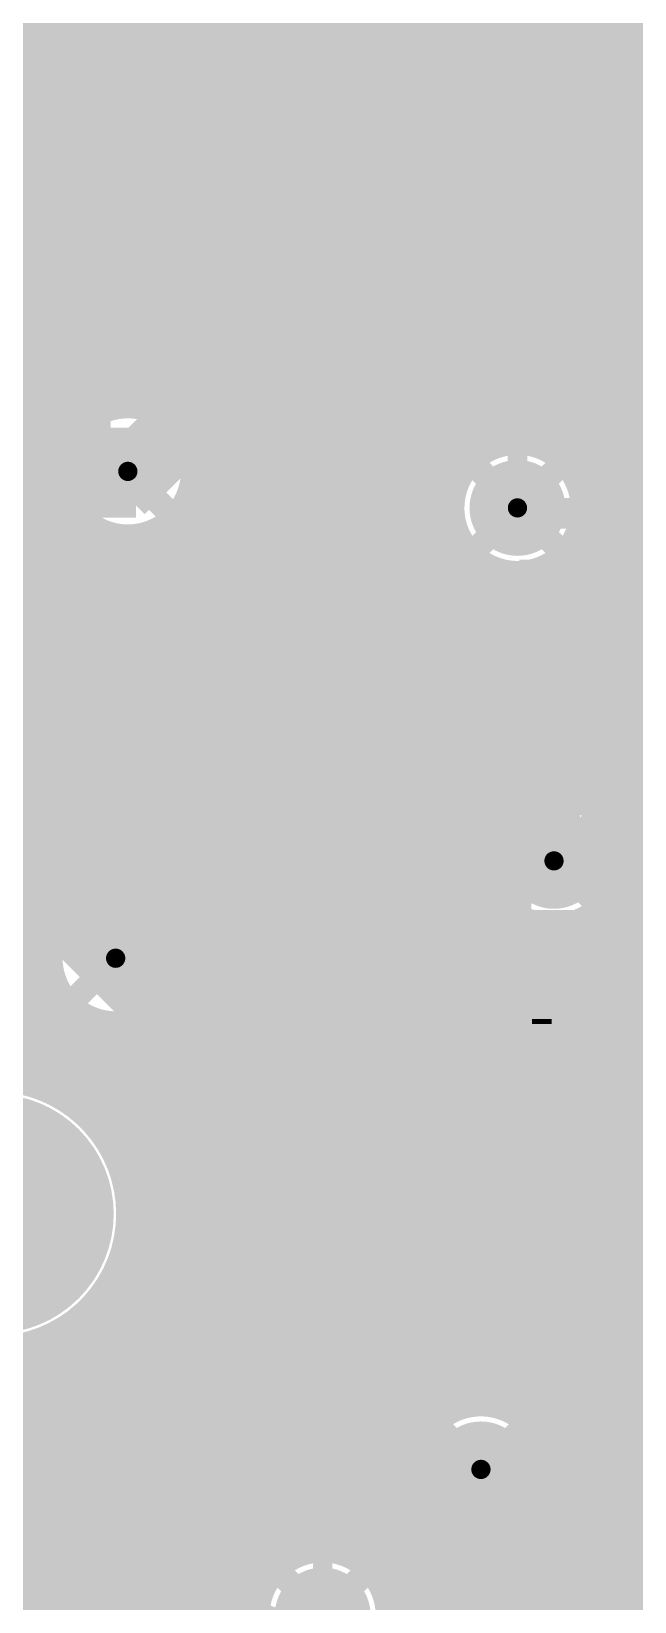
# Model space of a CAD drawing. Extents: x -118 to 4, y -52 to 56.
# Drawn here: x -30.72 to -24.43, y 20.08 to 36.47 of the extents above; entities that cross this region are included whole.
import ezdxf

# ---------------------------------------------------------------- set-up
doc = ezdxf.new("R2010")
doc.units = 0
doc.header["$MEASUREMENT"] = 0
doc.layers.get('0').update_dxf_attribs({"linetype": 'CONTINUOUS'})
for name, color, linetype in [('22-302-0_BOT', 7, 'CONTINUOUS'), ('22-302-0_DRD', 7, 'CONTINUOUS'), ('22-302-0_DRL', 2, 'CONTINUOUS'), ('22-302-0_GND', 1, 'CONTINUOUS'), ('22-302-0_IN1', 3, 'CONTINUOUS'), ('22-302-0_SMB', 5, 'CONTINUOUS'), ('22-302-0_SMT', 10, 'CONTINUOUS'), ('22-302-0_SPB', 14, 'CONTINUOUS'), ('22-302-0_SPT', 9, 'CONTINUOUS'), ('22-302-0_SSB', 12, 'CONTINUOUS'), ('22-302-0_SST', 11, 'CONTINUOUS'), ('22-302-0_TOP', 13, 'CONTINUOUS'), ('THRUHOLE_TAP', 7, 'CONTINUOUS')]:
    doc.layers.add(name, color=color, linetype=linetype)

# ---------------------------------------------------------------- blocks, each defined once
blk = doc.blocks.new('RECTANGLE_4')
blk.add_solid([(0.4064, 0.4826), (0.4064, -0.4826), (-0.4064, 0.4826), (-0.4064, -0.4826)])
blk = doc.blocks.new('ROUND_17')
at = {"const_width": 1.09982}
blk.add_lwpolyline([(-0.54991, 0, 1), (0.54991, 0, 1)], format="xyb", close=True, dxfattribs=at)
blk = doc.blocks.new('ROUND_50')
at = {"const_width": 0.35052}
blk.add_lwpolyline([(-0.17526, 0, 1), (0.17526, 0, 1)], format="xyb", close=True, dxfattribs=at)
blk = doc.blocks.new('RECTANGLE_61')
blk.add_solid([(0.4445, 0.3175), (0.4445, -0.3175), (-0.4445, 0.3175), (-0.4445, -0.3175)])
blk = doc.blocks.new('OBLONG_12')
at = {"const_width": 0.2794}
blk.add_lwpolyline([(0.7493, 0), (-0.7493, 0)], dxfattribs=at)
at = {"const_width": 0.1397}
for points in [[(-0.81915, 0, 1), (-0.67945, 0, 1)], [(0.67945, 0, 1), (0.81915, 0, 1)]]:
    blk.add_lwpolyline(points, format="xyb", close=True, dxfattribs=at)
blk = doc.blocks.new('RECTANGLE_23')
blk.add_solid([(0.889, 0.1397), (0.889, -0.1397), (-0.889, 0.1397), (-0.889, -0.1397)])
blk = doc.blocks.new('ROUND_102')
at = {"const_width": 0.54991}
blk.add_lwpolyline([(-0.274954, 0, 1), (0.274954, 0, 1)], format="xyb", close=True, dxfattribs=at)
blk = doc.blocks.new('ROUND_107')
at = {"const_width": 0.10033}
blk.add_lwpolyline([(-0.050164, 0, 1), (0.050164, 0, 1)], format="xyb", close=True, dxfattribs=at)
blk = doc.blocks.new('ROUND_86')
at = {"const_width": 1.24968}
blk.add_lwpolyline([(-0.62484, 0, 1), (0.62484, 0, 1)], format="xyb", close=True, dxfattribs=at)
blk = doc.blocks.new('ROUND_92')
at = {"const_width": 0.0635}
blk.add_lwpolyline([(-0.03175, 0, 1), (0.03175, 0, 1)], format="xyb", close=True, dxfattribs=at)
blk = doc.blocks.new('ROUND_93')
at = {"const_width": 0.50038}
blk.add_lwpolyline([(-0.25019, 0, 1), (0.25019, 0, 1)], format="xyb", close=True, dxfattribs=at)
blk = doc.blocks.new('ROUND_95')
at = {"const_width": 0.50038}
blk.add_lwpolyline([(-0.25019, 0, 1), (0.25019, 0, 1)], format="xyb", close=True, dxfattribs=at)
blk = doc.blocks.new('ROUND_58')
at = {"const_width": 0.35052}
blk.add_lwpolyline([(-0.17526, 0, 1), (0.17526, 0, 1)], format="xyb", close=True, dxfattribs=at)
blk = doc.blocks.new('RECTANGLE_2')
blk.add_solid([(0.4826, 0.4064), (0.4826, -0.4064), (-0.4826, 0.4064), (-0.4826, -0.4064)])
blk = doc.blocks.new('ROUND_98')
at = {"const_width": 0.10033}
blk.add_lwpolyline([(-0.050164, 0, 1), (0.050164, 0, 1)], format="xyb", close=True, dxfattribs=at)

msp = doc.modelspace()

# ---------------------------------------------------------------- linework, layer by layer
at = {"layer": '22-302-0_BOT'}
for points, const_width in [([(-27.8638, 38.1), (-27.8638, 38.0492), (-28.575, 37.338), (-28.575, 35.433), (-29.083, 34.925), (-30.734, 34.925), (-31.242, 34.417), (-31.877, 34.417), (-34.544, 37.084), (-50.165, 37.084), (-51.689, 38.608)], 0.2032), ([(-29.2862, 38.1), (-29.2862, 36.195)], 0.2032), ([(-27.8638, 36.195), (-27.686, 36.195), (-26.3779, 37.5031), (-25.4381, 37.5031)], 0.2032), ([(-25.4381, 36.00196), (-24.45004, 36.00196), (-23.622, 36.83)], 0.2032), ([(-57.785, 31.369), (-57.277, 31.369), (-55.118, 33.528), (-40.259, 33.528), (-38.989, 34.798), (-33.02, 34.798), (-32.131, 33.909), (-30.988, 33.909), (-30.48, 34.417), (-28.829, 34.417), (-27.8638, 35.3822), (-27.8638, 36.195)], 0.2032), ([(-25.4381, 34.50082), (-27.813, 34.50082), (-28.40482, 33.909), (-30.353, 33.909), (-30.85846, 33.401), (-32.258, 33.401), (-33.147, 34.29), (-38.735, 34.29), (-40.005, 33.02), (-54.991, 33.02), (-57.404, 30.607), (-58.039, 30.607), (-58.42, 30.988), (-64.389, 30.988), (-64.897, 31.496), (-64.897, 35.3568), (-64.77, 35.4838)], 0.2032), ([(-22.86, 35.179), (-24.003, 35.179), (-24.32558, 35.50158), (-25.4381, 35.50158)], 0.2032), ([(-25.4381, 35.0012), (-24.4602, 35.0012), (-22.987, 33.528)], 0.2032), ([(-25.4381, 34.00044), (-26.88336, 34.00044), (-27.8638, 33.02)], 0.2032), ([(-30.18536, 33.5026), (-30.56636, 33.11906)], 0.254), ([(-30.0228, 33.5026), (-30.18536, 33.5026)], 0.254), ([(-30.1752, 33.5026), (-30.1752, 31.5214)], 0.254), ([(-30.0228, 33.5026), (-30.0228, 32.2072)], 0.254), ([(-25.654, 31.496), (-24.765, 31.496), (-24.13, 32.131), (-24.13, 33.147), (-24.48306, 33.50006), (-25.4381, 33.50006)], 0.2032), ([(-30.0228, 33.3248), (-30.36062, 33.3248)], 0.254), ([(-30.4038, 33.28162), (-30.4038, 31.5214)], 0.254), ([(-29.2862, 33.02), (-29.2862, 32.3088), (-29.718, 31.877)], 0.635), ([(-27.8638, 33.02), (-27.8638, 32.7152), (-29.464, 31.115), (-31.496, 31.115), (-32.639, 32.258), (-33.274, 32.258), (-34.163, 31.369), (-46.101, 31.369), (-47.117, 30.353), (-47.371, 30.353)], 0.2032), ([(-30.6324, 33.06318), (-30.6324, 31.5214)], 0.254), ([(-30.0228, 33.0962), (-30.58922, 33.0962)], 0.254), ([(-30.0228, 33.02), (-29.2862, 33.02)], 0.254), ([(-29.845, 30.48), (-28.956, 30.48), (-26.43632, 32.99968), (-25.4381, 32.99968)], 0.2032), ([(-29.2862, 32.2072), (-29.2862, 33.02)], 0.254), ([(-30.0228, 32.8676), (-38.44036, 32.8676)], 0.254), ([(-30.0228, 32.639), (-32.49676, 32.639)], 0.254), ([(-30.0228, 32.4104), (-32.21736, 32.4104)], 0.254), ([(-28.4988, 29.21), (-28.4988, 30.3022), (-26.3017, 32.4993), (-25.4381, 32.4993)], 0.2032), ([(-28.97124, 32.1818), (-31.98876, 32.1818)], 0.254), ([(-28.94584, 32.2072), (-30.0228, 32.2072)], 0.254), ([(-29.9466, 32.2072), (-29.9466, 31.5214)], 0.254), ([(-29.718, 32.2072), (-29.718, 31.5214)], 0.254), ([(-28.94584, 32.2072), (-29.63164, 31.5214)], 0.254), ([(-29.4894, 32.2072), (-29.4894, 31.66364)], 0.254), ([(-29.2608, 32.2072), (-29.2608, 31.89224)], 0.254), ([(-29.0322, 32.2072), (-29.0322, 32.12084)], 0.254), ([(-26.19756, 32.0294), (-28.0924, 30.13456)], 0.254), ([(-26.07564, 32.0294), (-26.1874, 32.0294)], 0.254), ([(-29.19984, 31.9532), (-31.76016, 31.9532)], 0.254), ([(-26.289, 31.93796), (-26.289, 31.7373)], 0.254), ([(-26.15692, 31.9532), (-26.27376, 31.9532)], 0.254), ([(-23.84298, 31.84398), (-24.4729, 31.21152)], 0.254), ([(-29.42844, 31.7246), (-31.53156, 31.7246)], 0.254), ([(-26.5176, 31.70936), (-26.5176, 27.95524)], 0.254), ([(-26.29408, 31.7246), (-26.50236, 31.7246)], 0.254), ([(-29.63164, 31.5214), (-31.32836, 31.5214)], 0.254), ([(-26.33472, 31.496), (-26.73096, 31.496)], 0.254), ([(-26.7462, 31.48076), (-26.7462, 27.72664)], 0.254), ([(-26.9748, 31.25216), (-26.9748, 27.49804)], 0.254), ([(-26.29408, 31.2674), (-26.95956, 31.2674)], 0.254), ([(-26.289, 31.25216), (-26.289, 28.18384)], 0.254), ([(-24.4602, 31.22676), (-24.4602, 30.08884)], 0.254), ([(-23.9268, 31.2674), (-24.41956, 31.2674)], 0.254), ([(-27.2034, 31.02356), (-27.2034, 27.26944)], 0.254), ([(-26.15692, 31.0388), (-27.18816, 31.0388)], 0.254), ([(-23.9268, 31.0388), (-25.15108, 31.0388)], 0.254), ([(-25.146, 31.04388), (-25.146, 28.48102)], 0.254), ([(-24.765, 31.0896), (-25.1079, 31.0896)], 0.254), ([(-24.9174, 31.0896), (-24.9174, 28.39212)], 0.254), ([(-24.6888, 31.09722), (-24.6888, 29.86024)], 0.254), ([(-26.0604, 30.9499), (-26.0604, 28.36926)], 0.254), ([(-25.3746, 30.87624), (-25.3746, 28.48356)], 0.254), ([(-27.432, 30.79496), (-27.432, 27.04084)], 0.254), ([(-23.9268, 30.8102), (-27.41676, 30.8102)], 0.254), ([(-25.8318, 30.83814), (-25.8318, 28.43276)], 0.254), ([(-25.6032, 30.81782), (-25.6032, 28.4353)], 0.254), ([(-25.273, 27.813), (-25.781, 27.813), (-28.194, 25.4), (-29.718, 25.4), (-31.115, 26.797), (-31.115, 30.48)], 0.635), ([(-30.6578, 30.48), (-30.2768, 30.48)], 0.635), ([(-27.6606, 30.56636), (-27.6606, 26.81224)], 0.254), ([(-23.96744, 30.5816), (-27.64536, 30.5816)], 0.254), ([(-23.9268, 30.62224), (-24.66594, 29.8831)], 0.254), ([(-60.325, 18.923), (-60.325, 18.669), (-57.404, 15.748), (-40.005, 15.748), (-38.608, 17.145), (-25.6159, 17.145), (-24.384, 18.40992), (-24.384, 29.591), (-23.4569, 30.5181)], 0.2032), ([(-29.845, 30.48), (-29.9212, 30.4038), (-29.9212, 29.21)], 0.2032), ([(-24.19604, 30.353), (-27.87396, 30.353)], 0.254), ([(-27.8892, 30.33776), (-27.8892, 30.0228)], 0.254), ([(-28.0924, 30.13456), (-28.0924, 30.0228)], 0.254), ([(-24.42464, 30.1244), (-28.0924, 30.1244)], 0.254), ([(-27.7622, 30.0228), (-28.0924, 30.0228)], 0.254), ([(-27.7622, 30.0228), (-27.7622, 28.3972)], 0.254), ([(-24.65324, 29.8958), (-27.7622, 29.8958)], 0.254), ([(-24.78278, 29.6672), (-27.7622, 29.6672)], 0.254), ([(-24.7904, 29.591), (-24.7904, 28.29052)], 0.254), ([(-28.4988, 29.21), (-28.4988, 28.0162), (-28.575, 27.94)], 0.635), ([(-24.7904, 29.4386), (-27.7622, 29.4386)], 0.254), ([(-24.7904, 29.21), (-27.7622, 29.21)], 0.254), ([(-24.7904, 28.9814), (-27.7622, 28.9814)], 0.254), ([(-24.7904, 28.7528), (-27.7622, 28.7528)], 0.254), ([(-27.8003, 28.3972), (-27.8003, 27.2923)], 0.254), ([(-27.7622, 28.3972), (-27.8003, 28.3972)], 0.254), ([(-24.7904, 28.5242), (-27.7622, 28.5242)], 0.254), ([(-25.54732, 28.4353), (-25.781, 28.4353)], 0.254), ([(-26.22042, 28.25242), (-28.45054, 26.0223)], 0.254), ([(-26.1747, 28.2956), (-27.8003, 28.2956)], 0.254), ([(-29.845, 27.94), (-29.845, 26.797)], 0.635), ([(-29.0322, 27.94), (-29.4132, 27.94)], 0.635), ([(-26.40584, 28.067), (-27.8003, 28.067)], 0.254), ([(-26.63444, 27.8384), (-27.8003, 27.8384)], 0.254), ([(-26.86304, 27.6098), (-27.8003, 27.6098)], 0.254), ([(-30.4927, 27.2923), (-30.4927, 27.05354)], 0.254), ([(-29.3497, 27.2923), (-30.4927, 27.2923)], 0.254), ([(-30.4038, 27.2923), (-30.4038, 26.96464)], 0.254), ([(-30.1752, 27.2923), (-30.1752, 26.73604)], 0.254), ([(-29.9466, 27.2923), (-29.9466, 26.50744)], 0.254), ([(-29.718, 27.2923), (-29.718, 26.27884)], 0.254), ([(-29.4894, 27.2923), (-29.4894, 26.05024)], 0.254), ([(-29.0703, 27.2923), (-29.3497, 27.2923)], 0.254), ([(-29.2608, 27.2923), (-29.2608, 26.0223)], 0.254), ([(-27.8003, 27.2923), (-29.0703, 27.2923)], 0.254), ([(-29.0322, 27.2923), (-29.0322, 26.0223)], 0.254), ([(-28.8036, 27.2923), (-28.8036, 26.0223)], 0.254), ([(-28.575, 27.2923), (-28.575, 26.0223)], 0.254), ([(-28.3464, 27.2923), (-28.3464, 26.12644)], 0.254), ([(-28.1178, 27.2923), (-28.1178, 26.35504)], 0.254), ([(-27.8892, 27.2923), (-27.8892, 26.58364)], 0.254), ([(-27.09164, 27.3812), (-27.8003, 27.3812)], 0.254), ([(-24.7904, 27.33294), (-24.7904, 18.57502)], 0.254), ([(-27.32024, 27.1526), (-30.4927, 27.1526)], 0.254), ([(-25.52954, 27.18308), (-27.7495, 24.96566)], 0.254), ([(-25.6032, 27.10942), (-25.6032, 21.98878)], 0.254), ([(-25.43302, 27.1526), (-25.56002, 27.1526)], 0.254), ([(-25.3746, 27.1399), (-25.3746, 21.62302)], 0.254), ([(-25.146, 27.14498), (-25.146, 18.20926)], 0.254), ([(-24.7904, 27.1526), (-25.11044, 27.1526)], 0.254), ([(-24.9174, 27.23388), (-24.9174, 18.44548)], 0.254), ([(-30.4927, 27.05354), (-29.45892, 26.0223)], 0.254), ([(-27.54884, 26.924), (-30.36062, 26.924)], 0.254), ([(-24.7904, 26.924), (-25.78862, 26.924)], 0.254), ([(-25.8318, 26.88082), (-25.8318, 22.1107)], 0.254), ([(-27.77744, 26.6954), (-30.13202, 26.6954)], 0.254), ([(-26.0604, 26.65222), (-26.0604, 22.14118)], 0.254), ([(-24.7904, 26.6954), (-26.01722, 26.6954)], 0.254), ([(-28.00604, 26.4668), (-29.90342, 26.4668)], 0.254), ([(-26.289, 26.42362), (-26.289, 22.09292)], 0.254), ([(-24.7904, 26.4668), (-26.24582, 26.4668)], 0.254), ([(-31.55442, 26.35758), (-30.69336, 25.49652)], 0.254), ([(-28.23464, 26.2382), (-29.67482, 26.2382)], 0.254), ([(-26.5176, 26.19502), (-26.5176, 22.0853)], 0.254), ([(-24.7904, 26.2382), (-26.47442, 26.2382)], 0.254), ([(-28.45054, 26.0223), (-29.45892, 26.0223)], 0.254), ([(-26.7462, 25.96642), (-26.7462, 22.0853)], 0.254), ([(-24.7904, 26.0096), (-26.70302, 26.0096)], 0.254), ([(-24.7904, 25.781), (-26.93162, 25.781)], 0.254), ([(-26.9748, 25.73782), (-26.9748, 22.0853)], 0.254), ([(-30.74924, 25.5524), (-30.96768, 25.5524)], 0.254), ([(-27.2034, 25.50922), (-27.2034, 22.0853)], 0.254), ([(-24.7904, 25.5524), (-27.16022, 25.5524)], 0.254), ([(-27.432, 25.28062), (-27.432, 22.0853)], 0.254), ([(-24.7904, 25.3238), (-27.38882, 25.3238)], 0.254), ([(-27.6606, 25.05202), (-27.6606, 22.0853)], 0.254), ([(-24.7904, 25.0952), (-27.61742, 25.0952)], 0.254), ([(-29.718, 24.7777), (-29.718, 24.4348)], 0.254), ([(-28.194, 24.7777), (-29.718, 24.7777)], 0.254), ([(-29.4894, 24.7777), (-29.4894, 21.04644)], 0.254), ([(-29.2608, 24.7777), (-29.2608, 21.27504)], 0.254), ([(-29.0322, 24.7777), (-29.0322, 21.50364)], 0.254), ([(-28.8036, 24.7777), (-28.8036, 21.73224)], 0.254), ([(-28.575, 24.7777), (-28.575, 21.95576)], 0.254), ([(-28.3464, 24.7777), (-28.3464, 22.06498)], 0.254), ([(-28.1178, 24.78278), (-28.1178, 22.0853)], 0.254), ([(-27.8892, 24.85644), (-27.8892, 22.0853)], 0.254), ([(-24.7904, 24.8666), (-27.87396, 24.8666)], 0.254), ([(-24.7904, 24.638), (-29.77896, 24.638)], 0.254), ([(-24.7904, 24.4094), (-29.71292, 24.4094)], 0.254), ([(-24.7904, 24.1808), (-29.68498, 24.1808)], 0.254), ([(-29.718, 23.8252), (-29.718, 20.81784)], 0.254), ([(-24.7904, 23.9522), (-29.69514, 23.9522)], 0.254), ([(-24.7904, 23.7236), (-29.7434, 23.7236)], 0.254), ([(-24.7904, 23.495), (-29.8323, 23.495)], 0.254), ([(-29.9466, 23.3045), (-29.9466, 20.58924)], 0.254), ([(-24.7904, 23.2664), (-29.97454, 23.2664)], 0.254), ([(-24.7904, 23.0378), (-30.19044, 23.0378)], 0.254), ([(-30.1752, 23.0505), (-30.1752, 20.36064)], 0.254), ([(-30.4038, 22.88794), (-30.4038, 20.3073)], 0.254), ([(-30.6324, 22.7838), (-30.6324, 20.3073)], 0.254), ([(-24.7904, 22.8092), (-30.56636, 22.8092)], 0.254), ([(-24.7904, 22.5806), (-35.04692, 22.5806)], 0.254), ([(-24.7904, 22.352), (-35.00628, 22.352)], 0.254), ([(-26.19502, 22.1234), (-35.04692, 22.1234)], 0.254), ([(-26.30932, 22.0853), (-28.194, 22.0853)], 0.254), ([(-24.7904, 22.1234), (-25.87244, 22.1234)], 0.254), ([(-28.64104, 21.8948), (-35.18408, 21.8948)], 0.254), ([(-28.63342, 21.90242), (-30.22854, 20.3073)], 0.254), ([(-24.7904, 21.8948), (-25.50922, 21.8948)], 0.254), ([(-28.86964, 21.6662), (-44.0436, 21.6662)], 0.254), ([(-24.7904, 21.6662), (-25.38476, 21.6662)], 0.254), ([(-43.18, 19.685), (-29.972, 19.685), (-28.194, 21.463), (-26.035, 21.463), (-26.035, 17.907)], 0.635), ([(-26.035, 17.907), (-26.035, 21.463)], 0.635), ([(-29.09824, 21.4376), (-44.0436, 21.4376)], 0.254), ([(-24.7904, 21.4376), (-25.35428, 21.4376)], 0.254), ([(-29.32684, 21.209), (-44.0436, 21.209)], 0.254), ([(-25.4127, 21.18868), (-25.4127, 18.18132)], 0.254), ([(-25.4127, 21.18868), (-25.4127, 18.18132)], 0.254), ([(-24.7904, 21.209), (-25.40508, 21.209)], 0.254), ([(-25.3746, 21.30044), (-25.3746, 18.06702)], 0.254), ([(-29.55544, 20.9804), (-44.0563, 20.9804)], 0.254), ([(-24.7904, 20.9804), (-25.4127, 20.9804)], 0.254), ([(-29.78404, 20.7518), (-44.20616, 20.7518)], 0.254), ([(-27.93492, 20.8407), (-29.5275, 19.25066)], 0.254), ([(-26.6573, 20.7518), (-28.02382, 20.7518)], 0.254), ([(-26.6573, 20.8407), (-27.93492, 20.8407)], 0.254), ([(-27.8892, 20.8407), (-27.8892, 20.5867)], 0.254), ([(-27.6606, 20.8407), (-27.6606, 20.61718)], 0.254), ([(-27.432, 20.8407), (-27.432, 20.56892)], 0.254), ([(-27.2034, 20.8407), (-27.2034, 20.41652)], 0.254), ([(-26.9748, 20.8407), (-26.9748, 17.5514)], 0.254), ([(-26.7462, 20.8407), (-26.7462, 17.5514)], 0.254), ([(-26.6573, 20.8407), (-26.6573, 18.18132)], 0.254), ([(-26.6573, 20.8407), (-26.6573, 18.18132)], 0.254), ([(-24.7904, 20.7518), (-25.4127, 20.7518)], 0.254), ([(-30.01264, 20.5232), (-44.43476, 20.5232)], 0.254), ([(-28.03398, 20.5232), (-28.25242, 20.5232)], 0.254), ([(-28.1178, 20.65782), (-28.1178, 20.46478)], 0.254), ([(-26.6573, 20.5232), (-27.33802, 20.5232)], 0.254), ([(-24.7904, 20.5232), (-25.4127, 20.5232)], 0.254), ([(-28.3464, 20.42922), (-28.3464, 20.09902)], 0.254), ([(-30.22854, 20.3073), (-42.90568, 20.3073)], 0.254), ([(-30.24124, 20.2946), (-42.87774, 20.2946)], 0.254), ([(-28.575, 20.20062), (-28.575, 19.62404)], 0.254), ([(-28.26512, 20.2946), (-28.48102, 20.2946)], 0.254), ([(-26.6573, 20.2946), (-27.10688, 20.2946)], 0.254), ([(-24.7904, 20.2946), (-25.4127, 20.2946)], 0.254), ([(-28.35402, 20.066), (-28.70962, 20.066)], 0.254), ([(-26.6573, 20.066), (-27.01798, 20.066)], 0.254), ([(-24.7904, 20.066), (-25.4127, 20.066)], 0.254), ([(-28.8036, 19.97202), (-28.8036, 19.39544)], 0.254)]:
    msp.add_lwpolyline(points, dxfattribs=dict(at, const_width=const_width))
at = {"layer": '22-302-0_BOT', "const_width": 0.254}
for points in [[(-30.85846, 32.9946, 0.2000576), (-30.56983, 33.1149)], [(-30.85846, 32.9946, 0.2000576), (-30.56983, 33.1149)], [(-26.07564, 32.0294, 0.2293726), (-26.33392, 31.496)], [(-26.33472, 31.496, 0.4142136), (-25.654, 30.81528)], [(-24.765, 31.0896, 0.1989124), (-24.47763, 31.20863)], [(-25.654, 30.81528, 0.2370532), (-25.1079, 31.0896)], [(-24.67102, 29.87802, 0.1989124), (-24.78991, 29.591)], [(-25.781, 28.4353, 0.1989124), (-26.22103, 28.25303)], [(-25.273, 28.49372, 0.1041719), (-25.54758, 28.43589)], [(-24.7904, 28.29052, 0.2002878), (-25.273, 28.49192)], [(-25.273, 27.13228, 0.1995982), (-24.79039, 27.33293)], [(-25.52954, 27.18308, 0.0969893), (-25.273, 27.13285)], [(-30.69336, 25.49652, 0.0749605), (-31.115, 25.56009)], [(-28.194, 24.7777, 0.1989124), (-27.75397, 24.95997)], [(-28.194, 24.7777, 0.1989124), (-27.75397, 24.95997)], [(-29.84754, 24.7904, 0.0523942), (-29.718, 24.77679)], [(-29.68498, 24.13, 0.1206653), (-29.8468, 24.79078)], [(-31.115, 22.69998, 0.4142136), (-29.68498, 24.13)], [(-28.194, 22.0853, 0.1989124), (-28.63403, 21.90303)], [(-28.194, 22.0853, 0.1989124), (-28.63403, 21.90303)], [(-26.035, 22.14372, 0.1041719), (-26.30958, 22.08589)], [(-25.35428, 21.463, 0.4142136), (-26.035, 22.14372)], [(-25.4127, 21.18868, 0.104172), (-25.35492, 21.463)], [(-27.686, 20.61972, 0.4142136), (-28.36672, 19.939)], [(-27.00528, 19.939, 0.4142136), (-27.686, 20.61972)]]:
    msp.add_lwpolyline(points, format="xyb", dxfattribs=at)
at = {"layer": '22-302-0_DRD', "const_width": 0.254}
for points in [[(-29.083, 32.512), (-30.353, 31.242)], [(-29.083, 31.242), (-30.353, 32.512)], [(-25.019, 32.131), (-26.289, 30.861)], [(-25.019, 30.861), (-26.289, 32.131)], [(-24.638, 28.448), (-25.908, 27.178)], [(-24.638, 27.178), (-25.908, 28.448)], [(-29.21, 27.432), (-30.48, 26.162)], [(-29.21, 26.162), (-30.48, 27.432)], [(-30.48, 24.765), (-31.75, 24.765)], [(-30.48, 23.495), (-30.48, 24.765)], [(-30.48, 24.13), (-31.75, 24.13)], [(-31.75, 23.495), (-30.48, 23.495)], [(-25.4, 22.098), (-26.67, 20.828)], [(-25.4, 20.828), (-26.67, 22.098)], [(-27.051, 20.574), (-28.321, 19.304)], [(-27.051, 19.304), (-28.321, 20.574)]]:
    msp.add_lwpolyline(points, dxfattribs=at)
at = {"layer": '22-302-0_IN1', "const_width": 0.254}
for points in [[(-28.9306, 55.372), (-28.9306, 11.72718)], [(-28.702, 55.372), (-28.702, 11.67892)], [(-28.4734, 55.372), (-28.4734, 11.52652)], [(-28.2448, 55.372), (-28.2448, 20.32508)], [(-28.0162, 55.372), (-28.0162, 20.53336)], [(-27.7876, 55.372), (-27.7876, 20.60956)], [(-27.559, 55.372), (-27.559, 20.60702)], [(-27.3304, 55.372), (-27.3304, 20.51812)], [(-27.1018, 55.372), (-27.1018, 20.28698)], [(-26.8732, 55.372), (-26.8732, 10.76452)], [(-26.6446, 55.372), (-26.6446, 21.76272)], [(-26.416, 55.372), (-26.416, 22.02688)], [(-26.1874, 55.372), (-26.1874, 31.91764)], [(-25.9588, 55.372), (-25.9588, 32.10306)], [(-25.7302, 55.372), (-25.7302, 32.17164)], [(-30.5308, 43.46702), (-30.5308, 25.43556)], [(-29.1592, 43.42638), (-29.1592, 32.26308)], [(-30.7594, 43.23588), (-30.7594, 25.5143)], [(-25.5016, 41.86174), (-25.5016, 32.15894)], [(-24.3586, 41.74236), (-24.3586, 10.76198)], [(-25.273, 41.60012), (-25.273, 32.05988)], [(-25.0444, 41.50106), (-25.0444, 31.79572)], [(-24.5872, 41.55694), (-24.5872, 12.45108)], [(-24.8158, 41.48836), (-24.8158, 28.31592)], [(-30.3022, 38.86708), (-30.3022, 32.22498)], [(-30.0736, 38.72992), (-30.0736, 32.45612)], [(-29.6164, 38.72992), (-29.6164, 32.54756)], [(-29.3878, 38.86708), (-29.3878, 32.47136)], [(-29.845, 38.68928), (-29.845, 32.54502)], [(-24.21636, 36.4998), (-47.77994, 36.4998)], [(-24.00808, 36.2712), (-47.71136, 36.2712)], [(-22.26564, 36.0426), (-33.68294, 36.0426)], [(-23.1013, 35.814), (-31.25216, 35.814)], [(-23.40356, 35.5854), (-30.9499, 35.5854)], [(-23.51532, 35.3568), (-30.83814, 35.3568)], [(-23.53818, 35.1282), (-30.81782, 35.1282)], [(-23.47976, 34.8996), (-30.87624, 34.8996)], [(-23.31212, 34.671), (-31.04388, 34.671)], [(2.921, 34.4424), (-48.84674, 34.4424)], [(-19.05508, 34.2138), (-38.16604, 34.2138)], [(-23.48992, 33.9852), (-36.60902, 33.9852)], [(-23.62708, 33.7566), (-32.71774, 33.7566)], [(-23.66772, 33.528), (-32.45612, 33.528)], [(-23.62708, 33.2994), (-32.35706, 33.2994)], [(-23.48992, 33.0708), (-32.34436, 33.0708)], [(-20.28698, 32.8422), (-32.41294, 32.8422)], [(-20.51812, 32.6136), (-32.59836, 32.6136)], [(-30.17012, 32.385), (-45.79112, 32.385)], [(-20.60702, 32.385), (-29.26588, 32.385)], [(-30.33776, 32.1564), (-32.59582, 32.1564)], [(-25.81402, 32.1564), (-29.09824, 32.1564)], [(-20.60956, 32.1564), (-25.49144, 32.1564)], [(-30.39618, 31.9278), (-32.36468, 31.9278)], [(-26.17978, 31.9278), (-29.03982, 31.9278)], [(-20.53336, 31.9278), (-25.12822, 31.9278)], [(-30.37332, 31.6992), (-32.27578, 31.6992)], [(-26.3017, 31.6992), (-29.06014, 31.6992)], [(-20.32508, 31.6992), (-25.00376, 31.6992)], [(-30.3022, 31.52902), (-30.3022, 27.29992)], [(-30.26156, 31.4706), (-32.2707, 31.4706)], [(-26.33218, 31.4706), (-29.1719, 31.4706)], [(-29.1592, 31.48838), (-29.1592, 11.6967)], [(2.921, 31.4706), (-24.97328, 31.4706)], [(-29.9593, 31.242), (-32.34944, 31.242)], [(-30.0736, 31.29788), (-30.0736, 27.43708)], [(-29.845, 31.20898), (-29.845, 27.47772)], [(-29.6164, 31.2039), (-29.6164, 27.43708)], [(-26.28392, 31.242), (-29.47416, 31.242)], [(-29.3878, 31.28264), (-29.3878, 27.29992)], [(-25.0444, 31.19374), (-25.0444, 28.45308)], [(2.921, 31.242), (-25.02408, 31.242)], [(-26.13152, 31.0134), (-32.55518, 31.0134)], [(-26.1874, 31.07436), (-26.1874, 22.12594)], [(0.84836, 31.0134), (-25.17394, 31.0134)], [(-25.9588, 30.88894), (-25.9588, 22.13864)], [(-25.273, 30.93212), (-25.273, 28.49372)], [(0.66294, 30.7848), (-54.17312, 30.7848)], [(-25.7302, 30.82036), (-25.7302, 28.31592)], [(-25.5016, 30.83306), (-25.5016, 28.45308)], [(0.59436, 30.5562), (-54.07406, 30.5562)], [(0.60706, 30.3276), (-54.06136, 30.3276)], [(0.70612, 30.099), (-54.12994, 30.099)], [(0.96774, 29.8704), (-54.31536, 29.8704)], [(2.921, 29.6418), (-61.06922, 29.6418)], [(-23.58898, 29.4132), (-60.94476, 29.4132)], [(-23.82012, 29.1846), (-60.91428, 29.1846)], [(-23.90902, 28.956), (-60.96508, 28.956)], [(-23.91156, 28.7274), (-61.11494, 28.7274)], [(-23.83536, 28.4988), (-63.45428, 28.4988)], [(-25.77592, 28.2702), (-63.37808, 28.2702)], [(-23.62708, 28.2702), (-24.77008, 28.2702)], [(-25.91308, 28.0416), (-63.34252, 28.0416)], [(2.921, 28.0416), (-24.63292, 28.0416)], [(-25.95372, 27.813), (-63.34506, 27.813)], [(2.921, 27.813), (-24.59228, 27.813)], [(-25.91308, 27.5844), (-63.3857, 27.5844)], [(2.921, 27.5844), (-24.63292, 27.5844)], [(-30.23108, 27.3558), (-32.63138, 27.3558)], [(-25.77592, 27.3558), (-29.45638, 27.3558)], [(-25.7302, 27.31008), (-25.7302, 22.07006)], [(-24.8158, 27.31008), (-24.8158, 12.65936)], [(-3.68808, 27.3558), (-24.77008, 27.3558)], [(-30.43936, 27.1272), (-32.42564, 27.1272)], [(-15.23492, 27.1272), (-29.25064, 27.1272)], [(-25.5016, 27.17292), (-25.5016, 21.88464)], [(-25.273, 27.13228), (-25.273, 12.73302)], [(-25.0444, 27.17292), (-25.0444, 12.73556)], [(-30.51556, 26.8986), (-32.3469, 26.8986)], [(-15.37208, 26.8986), (-29.1719, 26.8986)], [(-30.51302, 26.67), (-32.35198, 26.67)], [(-15.41272, 26.67), (-29.17698, 26.67)], [(-30.42412, 26.4414), (-32.44088, 26.4414)], [(-15.37208, 26.4414), (-29.26588, 26.4414)], [(-30.3022, 26.29408), (-30.3022, 25.30602)], [(-29.3878, 26.29408), (-29.3878, 11.57478)], [(-30.19298, 26.2128), (-32.67202, 26.2128)], [(-30.0736, 26.15692), (-30.0736, 25.11044)], [(-29.845, 26.11628), (-29.845, 24.78786)], [(-29.6164, 26.15692), (-29.6164, 11.20902)], [(-15.23492, 26.2128), (-29.49702, 26.2128)], [(-2.30378, 25.9842), (-39.96182, 25.9842)], [(-1.93802, 25.7556), (-40.02024, 25.7556)], [(-2.86512, 25.527), (-30.8102, 25.527)], [(-3.03276, 25.2984), (-30.2895, 25.2984)], [(-3.09118, 25.0698), (-30.0355, 25.0698)], [(-3.06832, 24.8412), (-29.87294, 24.8412)], [(-15.84452, 24.6126), (-29.7688, 24.6126)], [(-15.99692, 24.384), (-29.70784, 24.384)], [(-16.04518, 24.1554), (-29.68498, 24.1554)], [(-16.0147, 23.9268), (-29.70022, 23.9268)], [(-18.50898, 23.6982), (-29.75102, 23.6982)], [(-29.845, 23.47214), (-29.845, 11.2903)], [(-18.74012, 23.4696), (-29.845, 23.4696)], [(-30.0736, 23.14956), (-30.0736, 11.59256)], [(-18.82902, 23.241), (-29.99486, 23.241)], [(-18.83156, 23.0124), (-30.22346, 23.0124)], [(-30.5308, 22.82444), (-30.5308, 11.72718)], [(-30.3022, 22.95398), (-30.3022, 11.70432)], [(-30.7594, 22.7457), (-30.7594, 11.66876)], [(-18.75536, 22.7838), (-30.6324, 22.7838)], [(-18.54708, 22.5552), (-32.42564, 22.5552)], [(-7.91464, 22.3266), (-32.3469, 22.3266)], [(-26.2763, 22.098), (-32.35198, 22.098)], [(2.921, 22.098), (-25.79116, 22.098)], [(-26.57856, 21.8694), (-32.44088, 21.8694)], [(-22.00402, 21.8694), (-25.4889, 21.8694)], [(-26.69032, 21.6408), (-32.67202, 21.6408)], [(-22.36978, 21.6408), (-25.37714, 21.6408)], [(-26.71318, 21.4122), (-67.31254, 21.4122)], [(-22.4917, 21.4122), (-25.35682, 21.4122)], [(-26.65476, 21.1836), (-67.25412, 21.1836)], [(-22.52218, 21.1836), (-25.41524, 21.1836)], [(-26.6446, 21.16074), (-26.6446, 18.20672)], [(-25.5016, 21.04136), (-25.5016, 18.32864)], [(-26.48712, 20.955), (-67.2338, 20.955)], [(-26.416, 20.89912), (-26.416, 18.47088)], [(-25.7302, 20.85594), (-25.7302, 18.51406)], [(-22.47392, 20.955), (-25.58288, 20.955)], [(-22.32152, 20.7264), (-67.25412, 20.7264)], [(-26.1874, 20.80006), (-26.1874, 18.56994)], [(-25.9588, 20.78736), (-25.9588, 18.58264)], [(-28.07208, 20.4978), (-67.31254, 20.4978)], [(2.921, 20.4978), (-27.29738, 20.4978)], [(-28.28036, 20.2692), (-42.83202, 20.2692)], [(2.921, 20.2692), (-27.09164, 20.2692)], [(-28.35656, 20.0406), (-42.60088, 20.0406)], [(2.921, 20.0406), (-27.0129, 20.0406)]]:
    msp.add_lwpolyline(points, dxfattribs=at)
for points in [[(-30.81528, 35.179, 0.4142136), (-31.496, 35.85972)], [(-31.496, 34.49828, 0.4142136), (-30.81528, 35.179)], [(-29.718, 32.55772, 0.4142136), (-30.39872, 31.877)], [(-29.03728, 31.877, 0.4142136), (-29.718, 32.55772)], [(-25.654, 32.17672, 0.4142136), (-26.33472, 31.496)], [(-24.97328, 31.496, 0.4142136), (-25.654, 32.17672)], [(-30.39872, 31.877, 0.4142136), (-29.718, 31.19628)], [(-29.718, 31.19628, 0.4142136), (-29.03728, 31.877)], [(-26.33472, 31.496, 0.4142136), (-25.654, 30.81528)], [(-25.654, 30.81528, 0.4142136), (-24.97328, 31.496)], [(-25.273, 28.49372, 0.4142136), (-25.95372, 27.813)], [(-24.59228, 27.813, 0.4142136), (-25.273, 28.49372)], [(-25.95372, 27.813, 0.4142136), (-25.273, 27.13228)], [(-25.273, 27.13228, 0.4142136), (-24.59228, 27.813)], [(-29.845, 27.47772, 0.4142136), (-30.52572, 26.797)], [(-29.16428, 26.797, 0.4142136), (-29.845, 27.47772)], [(-30.52572, 26.797, 0.4142136), (-29.845, 26.11628)], [(-29.845, 26.11628, 0.4142136), (-29.16428, 26.797)], [(-29.68498, 24.13, 0.4142136), (-31.115, 25.56002)], [(-31.115, 22.69998, 0.4142136), (-29.68498, 24.13)], [(-26.035, 22.14372, 0.4142136), (-26.71572, 21.463)], [(-25.35428, 21.463, 0.4142136), (-26.035, 22.14372)], [(-26.71572, 21.463, 0.4142136), (-26.035, 20.78228)], [(-26.035, 20.78228, 0.4142136), (-25.35428, 21.463)], [(-27.686, 20.61972, 0.4142136), (-28.36672, 19.939)], [(-27.00528, 19.939, 0.4142136), (-27.686, 20.61972)]]:
    msp.add_lwpolyline(points, format="xyb", dxfattribs=at)
at = {"layer": '22-302-0_SSB', "const_width": 0.1524}
for points in [[(-30.0355, 37.0205), (-27.1145, 37.0205), (-27.1145, 35.3822), (-30.0355, 35.3822), (-30.0355, 37.0205)], [(-30.65272, 36.12642), (-31.00832, 36.12642), (-31.12516, 36.29406), (-31.12516, 36.46424), (-31.00832, 36.63442), (-30.65272, 36.63442), (-30.65272, 35.61842)], [(-30.0355, 33.8455), (-27.1145, 33.8455), (-27.1145, 32.2072), (-30.0355, 32.2072), (-30.0355, 33.8455)], [(-30.52572, 32.95142), (-30.88132, 32.95142), (-30.99816, 33.11906), (-30.99816, 33.28924), (-30.88132, 33.45942), (-30.52572, 33.45942), (-30.52572, 32.44342)], [(-25.63368, 30.88132), (-24.78786, 30.88132), (-24.61768, 30.94228), (-24.61768, 31.29788), (-24.78786, 31.3563), (-25.63368, 31.3563)], [(-24.78786, 30.5181), (-24.61768, 30.39872), (-24.61768, 30.1625), (-24.78786, 30.04312), (-24.95804, 30.04312), (-25.29586, 30.28188), (-25.63368, 30.04312), (-25.63368, 30.5181)], [(-27.7495, 28.3845), (-30.6705, 28.3845), (-30.6705, 30.0228), (-27.7495, 30.0228), (-27.7495, 28.3845)], [(-29.34208, 26.9494), (-29.34208, 27.9654), (-29.2227, 27.79776)], [(-29.82468, 27.11958), (-29.94406, 26.9494), (-30.18028, 26.9494), (-30.29966, 27.11958), (-30.29966, 27.28976), (-30.0609, 27.62758), (-30.29966, 27.9654), (-29.82468, 27.9654)], [(-28.7401, 27.11958), (-28.68168, 26.9494), (-28.32608, 26.9494), (-28.26766, 27.11958), (-28.26766, 27.79776), (-28.32608, 27.9654), (-28.68168, 27.9654), (-28.7401, 27.79776)], [(-29.46146, 26.9494), (-29.2227, 26.9494)]]:
    msp.add_lwpolyline(points, dxfattribs=at)
at = {"layer": '22-302-0_SST', "const_width": 0.1524}
for points in [[(-29.0195, 33.4645), (-29.0195, 36.3855), (-30.6578, 36.3855), (-30.6578, 33.4645), (-29.0195, 33.4645)], [(-28.0924, 35.94608), (-28.0924, 35.59048), (-28.26258, 35.53206), (-28.43276, 35.53206), (-28.6004, 35.59048), (-28.6004, 35.94608), (-28.43276, 36.0045), (-28.26258, 36.0045), (-27.5844, 35.76828)], [(-27.5844, 35.1663), (-27.5844, 34.69386), (-28.26258, 35.1663), (-28.43276, 35.1663), (-28.6004, 35.10788), (-28.6004, 34.75228), (-28.43276, 34.69386)], [(-28.0924, 33.85566), (-28.0924, 34.21126), (-28.26258, 34.3281), (-28.43276, 34.3281), (-28.6004, 34.21126), (-28.6004, 33.85566), (-27.5844, 33.85566)], [(-28.0924, 34.1503), (-27.5844, 34.3281)], [(-29.13126, 29.4386), (-29.13126, 28.96362), (-29.8069, 29.4386), (-29.97708, 29.4386), (-30.14726, 29.38018), (-30.14726, 29.02458), (-29.97708, 28.96362)], [(-30.71622, 27.8765), (-30.61462, 27.8765), (-30.61462, 29.2735), (-30.71622, 29.2735)], [(-25.24506, 28.78074), (-25.07742, 28.83916), (-25.07742, 29.19476), (-25.24506, 29.25572), (-25.58542, 29.25572), (-25.75306, 29.13634), (-25.75306, 28.78074), (-26.09342, 28.78074), (-26.09342, 29.25572)], [(-29.13126, 28.6004), (-29.13126, 28.36418)], [(-29.13126, 28.48102), (-30.14726, 28.48102), (-29.97708, 28.36418)], [(-31.61538, 28.17622), (-31.61538, 28.27528), (-30.61462, 28.27528), (-30.61462, 28.17622), (-31.61538, 28.17622)], [(-25.07742, 28.29814), (-26.09342, 28.29814), (-25.92324, 28.17876)], [(-25.07742, 28.41752), (-25.07742, 28.17876)], [(-29.13126, 27.4066), (-29.13126, 27.7622), (-29.46908, 27.88158), (-29.8069, 27.88158), (-30.14726, 27.7622), (-30.14726, 27.4066)], [(-25.58542, 27.22372), (-25.58542, 27.57932), (-25.75306, 27.69616), (-25.92324, 27.69616), (-26.09342, 27.57932), (-26.09342, 27.22372), (-25.07742, 27.22372)], [(-25.58542, 27.51836), (-25.07742, 27.69616)], [(-29.13126, 27.46502), (-30.14726, 27.46502)], [(-26.2255, 26.8605), (-26.2255, 23.9395), (-24.5872, 23.9395), (-24.5872, 26.8605), (-26.2255, 26.8605)], [(-28.47594, 24.66848), (-28.30576, 24.78786), (-28.30576, 25.02408), (-28.47594, 25.14346), (-28.64612, 25.14346), (-28.98394, 24.9047), (-29.32176, 25.14346), (-29.32176, 24.66848)], [(-28.81376, 23.83028), (-28.81376, 24.18588), (-28.98394, 24.30526), (-29.15412, 24.30526), (-29.32176, 24.18588), (-29.32176, 23.83028), (-28.30576, 23.83028)], [(-29.32176, 23.46706), (-29.32176, 22.99208)], [(-28.30576, 23.2283), (-29.32176, 23.2283)], [(-25.04694, 21.57476), (-25.04694, 21.10232), (-25.72512, 21.33854), (-25.72512, 21.45792), (-24.70912, 21.45792)], [(-29.52242, 21.11756), (-29.52242, 20.64512), (-30.19806, 21.11756), (-30.36824, 21.11756), (-30.53842, 21.05914), (-30.53842, 20.70354), (-30.36824, 20.64512)], [(-28.29306, 20.64512), (-28.12542, 20.76196), (-28.12542, 21.00072), (-28.29306, 21.11756), (-28.46324, 21.11756), (-28.80106, 20.88134), (-29.14142, 21.11756), (-29.14142, 20.64512)], [(-25.72512, 20.73656), (-24.87676, 20.73656), (-24.70912, 20.67814), (-24.70912, 20.32254), (-24.87676, 20.26412), (-25.72512, 20.26412)], [(-29.52242, 19.92376), (-30.53842, 20.27936), (-30.53842, 19.80692)], [(-28.12542, 19.92376), (-29.14142, 20.27936), (-29.14142, 19.80692)]]:
    msp.add_lwpolyline(points, dxfattribs=at)
at = {"layer": '22-302-0_SST', "const_width": 0.254}
for points in [[(-29.71292, 24.13, 0.4142136), (-31.115, 25.53208)], [(-31.115, 22.72792, 0.4142136), (-29.71292, 24.13)]]:
    msp.add_lwpolyline(points, format="xyb", dxfattribs=at)
at = {"layer": '22-302-0_TOP'}
for points, const_width in [([(-19.812, 52.07), (-18.415, 50.673), (-18.415, 47.625), (-16.764, 45.974), (-16.764, 40.005), (-19.177, 37.592), (-21.844, 37.592), (-25.654, 33.782), (-25.654, 31.496)], 0.2032), ([(-36.83, 27.8638), (-36.83, 27.686), (-31.75, 22.606), (-29.591, 22.606), (-28.575, 23.622), (-28.575, 28.829), (-26.924, 30.48), (-26.924, 34.671), (-22.606, 38.989), (-20.32, 38.989)], 0.2032), ([(-23.622, 36.83), (-26.416, 34.036), (-26.416, 30.353), (-28.067, 28.702), (-28.067, 23.114), (-33.28416, 17.89684), (-33.28416, 17.50568)], 0.2032), ([(-25.4, 26.1112), (-25.4, 26.162), (-26.035, 26.797), (-26.035, 28.067), (-21.59, 32.512), (-21.59, 35.179), (-20.066, 36.703)], 0.2032), ([(-21.844, 36.576), (-22.098, 36.322), (-22.098, 32.639), (-26.543, 28.194), (-26.543, 21.971), (-26.924, 21.59), (-26.924, 20.955), (-26.416, 20.447), (-20.32, 20.447), (-19.685, 21.082), (-19.685, 22.86)], 0.2032), ([(-29.845, 35.6362), (-29.9212, 35.6362), (-30.226, 35.941), (-32.639, 35.941), (-32.9438, 35.6362), (-33.02, 35.6362)], 0.2032), ([(-35.23488, 17.50568), (-35.23488, 15.54988), (-34.798, 15.113), (-32.766, 15.113), (-32.512, 15.367), (-32.512, 17.907), (-27.559, 22.86), (-27.559, 28.575), (-24.892, 31.242), (-24.892, 33.274), (-22.987, 35.179), (-22.86, 35.179)], 0.2032), ([(-31.115, 27.57424), (-30.48, 28.20924), (-30.48, 33.655), (-29.9212, 34.2138), (-29.845, 34.2138)], 0.2032), ([(-22.987, 33.528), (-22.987, 32.512), (-27.051, 28.448), (-27.051, 22.098), (-27.686, 21.463), (-27.686, 19.939)], 0.2032), ([(-21.25218, 32.17418), (-24.9174, 28.50642)], 0.254), ([(-23.96236, 28.9052), (-24.52116, 28.9052)], 0.254), ([(-24.4602, 28.96616), (-24.4602, 28.50642)], 0.254), ([(-24.6888, 28.73756), (-24.6888, 28.50642)], 0.254), ([(-23.94966, 28.6766), (-24.74976, 28.6766)], 0.254), ([(-23.89124, 28.50642), (-24.9174, 28.50642)], 0.254), ([(-16.637, 23.114), (-21.336, 27.813), (-25.273, 27.813)], 0.635), ([(-21.59, 26.1112), (-21.59, 26.289), (-22.225, 26.924), (-24.638, 26.924), (-25.4, 26.162)], 0.3048), ([(-25.4, 26.162), (-25.4, 26.1112)], 0.2032), ([(-23.495, 22.86), (-24.638, 22.86), (-25.4, 23.622), (-25.4, 24.6888)], 0.3048), ([(-26.035, 21.463), (-23.114, 21.463), (-22.225, 22.352), (-22.225, 22.86)], 0.635), ([(-20.574, 18.796), (-21.844, 20.066), (-26.162, 20.066), (-27.051, 19.177), (-30.48, 19.177), (-32.004, 17.653), (-32.004, 14.605), (-32.766, 13.843), (-36.53536, 13.843), (-36.53536, 11.70432)], 0.2032)]:
    msp.add_lwpolyline(points, dxfattribs=dict(at, const_width=const_width))

# ---------------------------------------------------------------- block references
at = {"layer": '22-302-0_BOT'}
for name, p in [('RECTANGLE_4', (-29.2862, 36.195)), ('RECTANGLE_4', (-27.8638, 36.195)), ('OBLONG_12', (-25.4381, 36.50234)), ('RECTANGLE_23', (-25.4381, 36.00196)), ('OBLONG_12', (-25.4381, 35.50158)), ('OBLONG_12', (-25.4381, 35.0012)), ('OBLONG_12', (-25.4381, 34.50082)), ('OBLONG_12', (-25.4381, 34.00044)), ('OBLONG_12', (-25.4381, 33.50006)), ('RECTANGLE_4', (-29.2862, 33.02)), ('RECTANGLE_4', (-27.8638, 33.02)), ('OBLONG_12', (-25.4381, 32.99968)), ('OBLONG_12', (-25.4381, 32.4993)), ('ROUND_50', (-29.718, 31.877)), ('ROUND_50', (-25.654, 31.496)), ('RECTANGLE_61', (-31.115, 30.48)), ('RECTANGLE_61', (-29.845, 30.48)), ('RECTANGLE_4', (-29.9212, 29.21)), ('RECTANGLE_4', (-28.4988, 29.21)), ('RECTANGLE_61', (-29.845, 27.94)), ('RECTANGLE_61', (-28.575, 27.94)), ('ROUND_50', (-25.273, 27.813)), ('ROUND_50', (-29.845, 26.797)), ('ROUND_17', (-31.115, 24.13)), ('ROUND_50', (-26.035, 21.463)), ('ROUND_50', (-27.686, 19.939))]:
    msp.add_blockref(name, p, dxfattribs=at)
at = {"layer": '22-302-0_DRL'}
for name, p in [('ROUND_107', (-29.718, 31.877)), ('ROUND_107', (-25.654, 31.496)), ('ROUND_107', (-25.273, 27.813)), ('ROUND_107', (-29.845, 26.797)), ('ROUND_102', (-31.115, 24.13)), ('ROUND_107', (-26.035, 21.463))]:
    msp.add_blockref(name, p, dxfattribs=at)
at = {"layer": '22-302-0_GND'}
for name, p in [('ROUND_93', (-25.654, 31.496)), ('ROUND_92', (-29.718, 31.877)), ('ROUND_93', (-25.273, 27.813)), ('ROUND_92', (-29.845, 26.797)), ('ROUND_86', (-31.115, 24.13)), ('ROUND_93', (-26.035, 21.463)), ('ROUND_95', (-27.686, 19.939))]:
    msp.add_blockref(name, p, dxfattribs=at)
at = {"layer": '22-302-0_IN1'}
for name, p in [('ROUND_50', (-29.718, 31.877)), ('ROUND_50', (-25.654, 31.496)), ('ROUND_58', (-25.273, 27.813)), ('ROUND_58', (-29.845, 26.797)), ('ROUND_17', (-31.115, 24.13)), ('ROUND_50', (-26.035, 21.463)), ('ROUND_50', (-27.686, 19.939))]:
    msp.add_blockref(name, p, dxfattribs=at)
at = {"layer": '22-302-0_SMB'}
for name, p in [('RECTANGLE_4', (-29.2862, 36.195)), ('RECTANGLE_4', (-27.8638, 36.195)), ('OBLONG_12', (-25.4381, 36.50234)), ('RECTANGLE_23', (-25.4381, 36.00196)), ('OBLONG_12', (-25.4381, 35.50158)), ('OBLONG_12', (-25.4381, 35.0012)), ('OBLONG_12', (-25.4381, 34.50082)), ('OBLONG_12', (-25.4381, 34.00044)), ('OBLONG_12', (-25.4381, 33.50006)), ('RECTANGLE_4', (-29.2862, 33.02)), ('RECTANGLE_4', (-27.8638, 33.02)), ('OBLONG_12', (-25.4381, 32.99968)), ('OBLONG_12', (-25.4381, 32.4993)), ('RECTANGLE_4', (-29.9212, 29.21)), ('RECTANGLE_4', (-28.4988, 29.21)), ('ROUND_17', (-31.115, 24.13))]:
    msp.add_blockref(name, p, dxfattribs=at)
at = {"layer": '22-302-0_SMT'}
for name, p in [('RECTANGLE_2', (-29.845, 35.6362)), ('RECTANGLE_2', (-29.845, 34.2138)), ('RECTANGLE_2', (-25.4, 26.1112)), ('ROUND_17', (-31.115, 24.13)), ('RECTANGLE_2', (-25.4, 24.6888))]:
    msp.add_blockref(name, p, dxfattribs=at)
at = {"layer": '22-302-0_SPB'}
for name, p in [('RECTANGLE_4', (-29.2862, 36.195)), ('RECTANGLE_4', (-27.8638, 36.195)), ('OBLONG_12', (-25.4381, 36.50234)), ('RECTANGLE_23', (-25.4381, 36.00196)), ('OBLONG_12', (-25.4381, 35.50158)), ('OBLONG_12', (-25.4381, 35.0012)), ('OBLONG_12', (-25.4381, 34.50082)), ('OBLONG_12', (-25.4381, 34.00044)), ('OBLONG_12', (-25.4381, 33.50006)), ('RECTANGLE_4', (-29.2862, 33.02)), ('RECTANGLE_4', (-27.8638, 33.02)), ('OBLONG_12', (-25.4381, 32.99968)), ('OBLONG_12', (-25.4381, 32.4993)), ('RECTANGLE_4', (-29.9212, 29.21)), ('RECTANGLE_4', (-28.4988, 29.21))]:
    msp.add_blockref(name, p, dxfattribs=at)
at = {"layer": '22-302-0_SPT'}
for p in [(-29.845, 35.6362), (-29.845, 34.2138), (-25.4, 26.1112), (-25.4, 24.6888)]:
    msp.add_blockref('RECTANGLE_2', p, dxfattribs=at)
at = {"layer": '22-302-0_TOP'}
for name, p in [('RECTANGLE_2', (-29.845, 35.6362)), ('RECTANGLE_2', (-29.845, 34.2138)), ('ROUND_50', (-29.718, 31.877)), ('ROUND_50', (-25.654, 31.496)), ('ROUND_50', (-25.273, 27.813)), ('ROUND_50', (-29.845, 26.797)), ('RECTANGLE_2', (-25.4, 26.1112)), ('ROUND_17', (-31.115, 24.13)), ('RECTANGLE_2', (-25.4, 24.6888)), ('ROUND_50', (-26.035, 21.463)), ('ROUND_50', (-27.686, 19.939))]:
    msp.add_blockref(name, p, dxfattribs=at)
at = {"layer": 'THRUHOLE_TAP'}
for name, p in [('ROUND_98', (-29.718, 31.877)), ('ROUND_98', (-25.654, 31.496)), ('ROUND_98', (-25.273, 27.813)), ('ROUND_98', (-29.845, 26.797)), ('ROUND_102', (-31.115, 24.13)), ('ROUND_98', (-26.035, 21.463))]:
    msp.add_blockref(name, p, dxfattribs=at)

doc.saveas('drawing.dxf')
